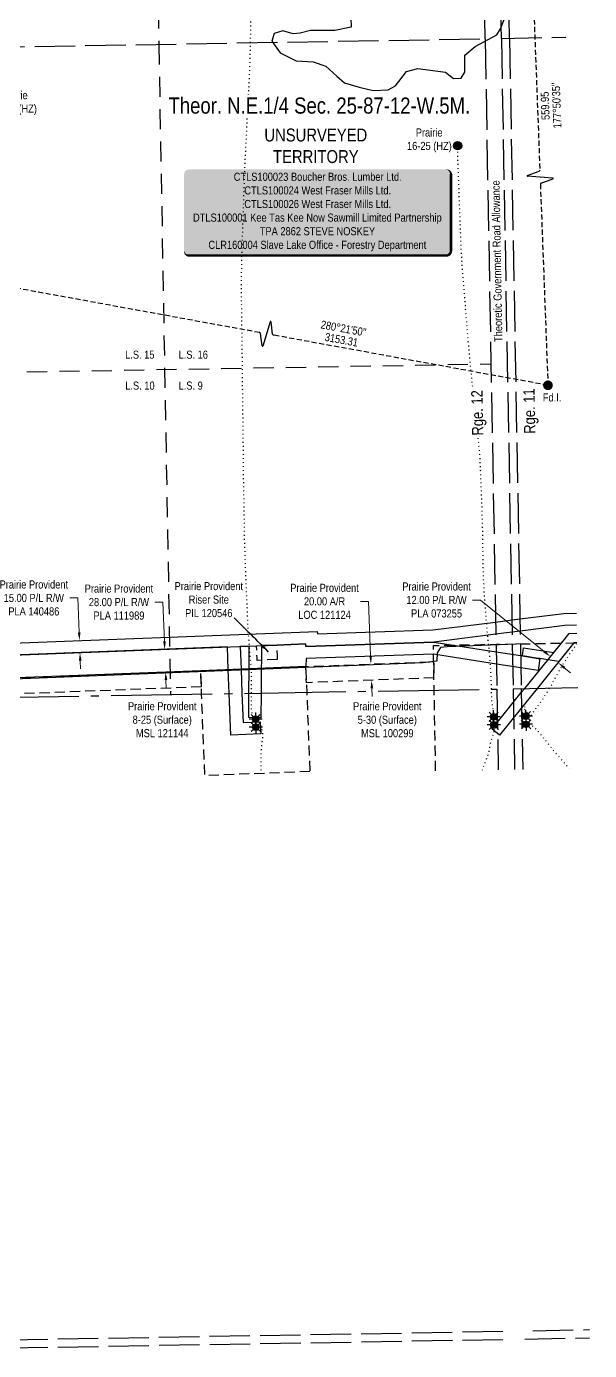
# Model space of a CAD drawing. Extents: x 570482 to 581403, y 6264409 to 6273171.
# Drawn here: x 575807 to 576503, y 6269814 to 6271452 of the extents above; entities that cross this region are included whole.
import ezdxf
from ezdxf.enums import TextEntityAlignment as Align

# ---------------------------------------------------------------- set-up
doc = ezdxf.new("R2010")
doc.units = 0
doc.header["$LTSCALE"] = 5
doc.header["$PDMODE"] = 34
doc.header["$PDSIZE"] = 0.03
for name, pattern in [('foc-ACCESSROAD', [3.75, 2.5, -1.25]), ('foc-DOT', [1, 0.2, -0.8]), ('foc-LSD', [8, 5, -3]), ('foc-QUARTERLINE', [33, 25, -3, 2, -3]), ('foc-TIELINE', [1.875, 1.25, -0.625]), ('foc-UNSURVEYED', [12.5, 10, -2.5])]:
    doc.linetypes.add(name, pattern=pattern)
doc.layers.get('Defpoints').update_dxf_attribs({"color": 9})
for name, color, linetype in [('ABADATA-DRILL', 8, 'foc-DOT'), ('ABADATA-DRILL-T', 8, 'Continuous'), ('AS-SURFACE IMPACT', 7, 'Continuous'), ('C-SYMBOL', 7, 'Continuous'), ('D-TXT', 6, 'Continuous'), ('DETAIL-HZ-Existing', 8, 'foc-DOT'), ('DRILL-T', 8, 'Continuous'), ('F-AR', 190, 'foc-ACCESSROAD'), ('F-RW', 190, 'Continuous'), ('F-WS', 190, 'foc-ACCESSROAD'), ('L-BD', 7, 'Continuous'), ('L-MON', 1, 'Continuous'), ('L-QSEC', 8, 'foc-QUARTERLINE'), ('L-ROAD-T', 7, 'Continuous'), ('L-SECTION-LSD', 7, 'foc-LSD'), ('L-TIE', 7, 'foc-TIELINE'), ('L-UNS-T', 3, 'Continuous'), ('L-USEC', 7, 'foc-UNSURVEYED'), ('WETLAND', 143, 'Continuous')]:
    doc.layers.add(name, color=color, linetype=linetype)
doc.layers.add('F-RW-T', color=190, linetype='Continuous', lineweight=9)
doc.layers.add('F-WS-T', color=190, linetype='Continuous', lineweight=9)
doc.styles.add('100L', font='ARIALN.TTF', dxfattribs={"height": 11})
doc.styles.add('175L', font='ARIALN.TTF', dxfattribs={"height": 20})
doc.styles.add('80', font='ARIALN.TTF', dxfattribs={"height": 10})
doc.styles.add('80CG', font='ARIALN.TTF', dxfattribs={"height": 10})
doc.styles.add('80L', font='ARIALN.TTF', dxfattribs={"height": 10})
doc.dimstyles.new('Compass 5 000', dxfattribs={"dimscale": 5, "dimtxt": 9, "dimasz": 2, "dimexe": 0.2, "dimexo": 0.0625, "dimgap": 0.5, "dimtad": 0, "dimtih": 1, "dimtoh": 1, "dimzin": 0, "dimdsep": 46, "dimtxsty": '80CG', "dimcen": 0.1, "dimse1": 1, "dimse2": 1, "dimclrd": 256, "dimclrt": 256, "dimaunit": 1, "dimadec": 4, "dimazin": 0, "dimtfac": 0.06, "dimtofl": 0, "dimtmove": 0, "dimatfit": 1, "dimfxl": 0.2, "dimtolj": 1, "dimtzin": 0, "dimlwd": -1, "dimarcsym": 0})

# ---------------------------------------------------------------- blocks, each defined once
blk = doc.blocks.new('*D64')
at = {"layer": 'Defpoints', "color": 0, "transparency": 16777216}
for p in [(575900.5, 6270678.5), (575978, 6270681.5), (575901.6, 6270650.5)]:
    blk.add_point(p, dxfattribs=at)
at = {"layer": 'F-RW-T', "transparency": 16777216}
for p, q in [((575975.7, 6270740), (575965.7, 6270740)), ((575977.6, 6270691.5), (575975.7, 6270740)), ((575979.5, 6270643.6), (575979.9, 6270633.6))]:
    blk.add_line(p, q, dxfattribs=at)
for points in [[(575979.3, 6270691.6), (575976, 6270691.5), (575978, 6270681.5)], [(575981.2, 6270643.6), (575977.8, 6270643.5), (575979.1, 6270653.6)]]:
    blk.add_solid(points, dxfattribs=at)
at = {"layer": 'F-RW-T', "transparency": 16777216, "insert": (575921.4, 6270740), "char_height": 10, "attachment_point": 5, "style": '80CG'}
blk.add_mtext('\\A1;Prairie Provident\\P28.00 P/L R/W\\PPLA 111989', dxfattribs=at)
blk = doc.blocks.new('*D65')
at = {"layer": 'Defpoints', "color": 0, "transparency": 16777216}
for p in [(576197.8, 6270662), (576232.8, 6270663.4), (576198.6, 6270642.1)]:
    blk.add_point(p, dxfattribs=at)
at = {"layer": 'F-RW-T', "transparency": 16777216}
for p, q in [((576229.8, 6270740.9), (576219.8, 6270740.9)), ((576232.4, 6270673.4), (576229.8, 6270740.9)), ((576234, 6270633.4), (576234.4, 6270623.4))]:
    blk.add_line(p, q, dxfattribs=at)
for points in [[(576234.1, 6270673.4), (576230.8, 6270673.3), (576232.8, 6270663.4)], [(576235.6, 6270633.5), (576232.3, 6270633.4), (576233.6, 6270643.4)]]:
    blk.add_solid(points, dxfattribs=at)
at = {"layer": 'F-RW-T', "transparency": 16777216, "insert": (576175.5, 6270740.9), "char_height": 10, "attachment_point": 5, "style": '80CG'}
blk.add_mtext('\\A1;Prairie Provident\\P20.00 A/R\\PLOC 121124', dxfattribs=at)
blk = doc.blocks.new('*D66')
at = {"layer": 'Defpoints', "color": 0, "transparency": 16777216}
for p in [(575799.4, 6270689.6), (575872.6, 6270692.4), (575800, 6270674.6)]:
    blk.add_point(p, dxfattribs=at)
at = {"layer": 'F-RW-T', "transparency": 16777216}
for p, q in [((575870.6, 6270745.1), (575860.6, 6270745.1)), ((575872.2, 6270702.4), (575870.6, 6270745.1)), ((575873.6, 6270667.5), (575874, 6270657.5))]:
    blk.add_line(p, q, dxfattribs=at)
for points in [[(575873.9, 6270702.5), (575870.6, 6270702.4), (575872.6, 6270692.4)], [(575875.2, 6270667.5), (575871.9, 6270667.4), (575873.2, 6270677.5)]]:
    blk.add_solid(points, dxfattribs=at)
at = {"layer": 'F-RW-T', "transparency": 16777216, "insert": (575816.2, 6270745.1), "char_height": 10, "attachment_point": 5, "style": '80CG'}
blk.add_mtext('\\A1;Prairie Provident\\P15.00 P/L R/W\\PPLA 140486', dxfattribs=at)
blk = doc.blocks.new('*U80')
h = blk.add_hatch(color=255)
edge = h.paths.add_edge_path()
edge.add_line((-159, -54), (159, -54))
edge.add_arc((159, -48), 6, 270, 360)
edge.add_line((165, -48), (165, 46.5))
edge.add_arc((159, 46.5), 6, 0, 90)
edge.add_line((159, 52.5), (-159, 52.5))
edge.add_arc((-159, 46.5), 6, 90, 180)
edge.add_line((-165, 46.5), (-165, -48))
edge.add_arc((-159, -48), 6, 180, 270)
at = {"color": 44, "flags": 128}
blk.add_lwpolyline([(-159, -54, 3, 3, 0), (159, -54, 3, 3, 0.414214), (165, -48, 3, 3, 0), (165, 46.5, 3, 0, 0.414214), (159, 52.5, 0, 0, 0), (-159, 52.5, 0, 0, 0.414214), (-165, 46.5, 0, 0, 0), (-165, -48, 0, 3, 0.414214)], format="xyseb", close=True, dxfattribs=at)
at = {"color": 44, "style": '80'}
blk.add_attdef('ENTER_TEXT_001', (-36, -5), '', height=10, dxfattribs=at)
blk = doc.blocks.new('*D82')
at = {"layer": 'Defpoints', "color": 0, "transparency": 16777216}
for p in [(576464.1, 6270665.1), (576426.2, 6270637.4), (576435.5, 6270629.8)]:
    blk.add_point(p, dxfattribs=at)
at = {"layer": 'F-RW-T', "transparency": 16777216}
for p, q in [((576368.3, 6270742.6), (576358.3, 6270742.6)), ((576447, 6270678.9), (576368.3, 6270742.6)), ((576471.8, 6270658.8), (576479.6, 6270652.5))]:
    blk.add_line(p, q, dxfattribs=at)
for points in [[(576448, 6270680.2), (576445.9, 6270677.6), (576454.7, 6270672.6)], [(576472.9, 6270660.1), (576470.8, 6270657.5), (576464.1, 6270665.1)]]:
    blk.add_solid(points, dxfattribs=at)
at = {"layer": 'F-RW-T', "transparency": 16777216, "insert": (576313.9, 6270742.6), "char_height": 10, "attachment_point": 5, "style": '80CG', "bg_fill": 3, "box_fill_scale": 1.1, "bg_fill_color": 256, "bg_fill_true_color": 13158600, "bg_fill_transparency": 0}
blk.add_mtext('\\A1;Prairie Provident\\P12.00 P/L R/W\\PPLA 073255', dxfattribs=at)
blk = doc.blocks.new('GAS')
h = blk.add_hatch(color=255)
h.dxf.hatch_style = 1
edge = h.paths.add_edge_path()
edge.add_arc((0, 0), 0.9, 0, 360)
for p, q in [((-0.81, 0), (-1.62, 0)), ((-0.57, 0.57), (-1.14, 1.14)), ((0, 0.81), (0, 1.62)), ((0.57, 0.57), (1.14, 1.14)), ((1.62, 0), (0.81, 0)), ((-0.57, -0.57), (-1.14, -1.14)), ((0, -0.81), (0, -1.62)), ((1.14, -1.14), (0.57, -0.57))]:
    blk.add_line(p, q)
blk.add_circle((0, 0), 0.8)
blk = doc.blocks.new('BH-Existing')
at = {"layer": 'ABADATA-DRILL-T'}
h = blk.add_hatch(color=256, dxfattribs=at)
h.dxf.hatch_style = 1
edge = h.paths.add_edge_path()
edge.add_arc((0, 0), 0.5, 0, 360)
blk.add_circle((0, 0), 0.5, dxfattribs=at)
blk = doc.blocks.new('fdia')
at = {"color": 255, "const_width": 1}
blk.add_lwpolyline([(-0.5, 0, 1), (0.5, 0, 1)], format="xyb", close=True, dxfattribs=at)
blk = doc.blocks.new('Fdiaa')
blk.add_blockref('fdia', (0, 0))
blk = doc.blocks.new('fdib')
at = {"color": 1, "const_width": 1.6}
blk.add_lwpolyline([(-0.4, 0, 1), (0.4, 0, 1)], format="xyb", close=True, dxfattribs=at)
at = {"color": 1}
blk.add_circle((0, 0), 0.8, dxfattribs=at)
blk = doc.blocks.new('Fdibb')
blk.add_blockref('fdib', (0, 0))
blk = doc.blocks.new('fdicc')
for name in ['Fdibb', 'Fdiaa']:
    blk.add_blockref(name, (0, 0))
blk = doc.blocks.new('FDI')
blk.add_blockref('fdicc', (0, 0))
blk = doc.blocks.new('linebrk')
blk.add_lwpolyline([(0, 0.00175, -0.346152), (-0.00019, 0.0015), (-0.00314, 0.00055, 0.772575), (-0.00312, 0.00036), (0.00312, -0.00036, -0.772575), (0.00314, -0.00055), (0.00019, -0.0015, 0.346152), (0, -0.00175)], format="xyb")

msp = doc.modelspace()

# ---------------------------------------------------------------- linework, layer by layer
at = {"layer": 'ABADATA-DRILL', "flags": 128}
for points in [[(576089.374, 6270596.142), (576089.374, 6270596.142), (576087.717, 6270595.952), (576086.861, 6270595.727), (576086.255, 6270595.526), (576085.6, 6270595.224), (576085.419, 6270594.761), (576085.723, 6270594.526), (576086.098, 6270594.253), (576086.402, 6270594.008), (576086.624, 6270593.932), (576086.94, 6270594.118), (576087.285, 6270594.414), (576087.335, 6270594.445), (576087.393, 6270594.516), (576087.403, 6270594.526), (576087.45, 6270594.707), (576087.462, 6270595.158), (576087.417, 6270595.977), (576087.267, 6270597.094), (576087.032, 6270598.45), (576086.716, 6270599.905), (576086.308, 6270601.468), (576085.906, 6270603.241), (576085.549, 6270605.275), (576085.278, 6270607.56), (576085.122, 6270610.068), (576085.054, 6270612.727), (576085.064, 6270615.508), (576085.141, 6270618.449), (576085.204, 6270621.621), (576085.231, 6270625.102), (576085.282, 6270628.934), (576085.358, 6270633.066), (576085.379, 6270637.427), (576085.336, 6270642.037), (576085.286, 6270646.997), (576085.18, 6270652.306), (576084.92, 6270657.892), (576084.516, 6270663.646), (576084.069, 6270668.978), (576084.007, 6270669.647), (576083.516, 6270675.239), (576083.453, 6270675.988), (576082.922, 6270682.66), (576082.395, 6270689.711), (576081.731, 6270697.131), (576081.082, 6270704.85), (576080.711, 6270712.645), (576080.499, 6270720.502), (576080.235, 6270728.529), (576079.872, 6270736.954), (576079.475, 6270745.668), (576079.074, 6270754.612), (576078.669, 6270763.766), (576078.301, 6270773.081), (576077.972, 6270782.417), (576077.611, 6270791.892), (576077.25, 6270801.367), (576076.909, 6270810.852), (576076.778, 6270815.331), (576076.627, 6270824.819), (576076.515, 6270834.369), (576076.404, 6270843.839), (576076.272, 6270853.368), (576076.11, 6270862.876), (576075.929, 6270872.355), (576075.698, 6270881.852), (576075.456, 6270891.359), (576075.346, 6270900.799), (576075.324, 6270910.35), (576075.262, 6270919.87), (576075.17, 6270929.39), (576075.088, 6270938.92), (576074.978, 6270948.38), (576074.876, 6270957.919), (576074.764, 6270967.439), (576074.632, 6270976.958), (576074.51, 6270986.468), (576074.398, 6270996.017), (576074.257, 6271005.526), (576074.115, 6271015.035), (576074.014, 6271024.545), (576073.952, 6271034.055), (576073.91, 6271043.586), (576073.818, 6271053.106), (576073.687, 6271062.625), (576073.555, 6271072.124), (576073.384, 6271081.633), (576073.192, 6271091.161), (576073.08, 6271100.69), (576073.058, 6271110.192), (576073.047, 6271119.703), (576072.975, 6271129.203), (576072.953, 6271138.734), (576073.062, 6271148.258), (576073.221, 6271157.742), (576073.409, 6271167.277), (576073.677, 6271176.804), (576073.965, 6271186.31), (576074.273, 6271195.857), (576074.581, 6271205.374), (576074.89, 6271214.892), (576075.238, 6271224.409), (576075.586, 6271233.957), (576075.934, 6271243.485), (576076.284, 6271252.923), (576076.612, 6271262.45), (576076.901, 6271271.957), (576077.239, 6271281.485), (576077.708, 6271290.985), (576078.216, 6271300.496), (576078.725, 6271309.996), (576079.233, 6271319.507), (576079.663, 6271328.956), (576080.061, 6271338.515), (576080.519, 6271348.055), (576081.027, 6271357.566), (576081.566, 6271367.077), (576082.094, 6271376.618), (576082.562, 6271386.138), (576082.98, 6271395.667), (576083.378, 6271405.206), (576083.687, 6271414.703), (576083.925, 6271424.209), (576084.114, 6271433.734), (576084.212, 6271443.257), (576084.22, 6271452.769), (576084.188, 6271462.29), (576084.097, 6271471.81), (576083.936, 6271481.258), (576083.814, 6271490.777), (576083.622, 6271500.316), (576083.331, 6271509.822), (576082.929, 6271519.316), (576082.448, 6271528.809), (576081.927, 6271538.291), (576081.306, 6271547.762), (576080.595, 6271557.24), (576079.056, 6271574.885)], [(576383.451, 6270598.898), (576383.272, 6270596.634), (576383.23, 6270596.173), (576383.254, 6270594.843), (576383.388, 6270594.106), (576383.553, 6270593.809), (576383.845, 6270593.684), (576384.109, 6270593.459), (576384.56, 6270593.457), (576385.322, 6270593.851), (576385.738, 6270594.648), (576385.5, 6270595.634), (576385.399, 6270596.262), (576385.37, 6270596.722), (576385.347, 6270596.892), (576385.337, 6270596.931), (576385.353, 6270597.142), (576385.507, 6270597.455), (576385.703, 6270597.668), (576385.97, 6270597.883), (576386.378, 6270597.96), (576386.804, 6270597.658), (576387.252, 6270597.226), (576387.355, 6270597.018), (576387.025, 6270597.042), (576386.573, 6270597.124), (576386.493, 6270597.172), (576386.359, 6270597.38), (576386.08, 6270597.885), (576385.713, 6270598.819), (576385.316, 6270600.302), (576384.94, 6270602.285), (576384.446, 6270604.697), (576383.845, 6270607.496), (576383.278, 6270610.666), (576382.784, 6270614.198), (576382.375, 6270617.981), (576382.099, 6270622.167), (576381.938, 6270626.625), (576381.839, 6270631.544), (576381.714, 6270636.782), (576381.564, 6270642.321), (576381.361, 6270647.988), (576381.062, 6270654.033), (576380.658, 6270660.337), (576380.131, 6270666.799), (576379.551, 6270673.379), (576378.967, 6270680.23), (576378.267, 6270687.388), (576377.492, 6270694.856), (576376.712, 6270702.593), (576375.968, 6270710.511), (576375.363, 6270718.541), (576374.795, 6270726.682), (576374.153, 6270735.102), (576373.494, 6270743.841), (576372.885, 6270752.612), (576372.33, 6270761.753), (576371.932, 6270771.027), (576371.704, 6270780.275), (576371.531, 6270789.843), (576371.357, 6270799.432), (576371.181, 6270809.18), (576371.064, 6270818.929), (576370.947, 6270828.709), (576370.726, 6270837.036), (576370.474, 6270846.563), (576370.177, 6270856.339), (576369.819, 6270866.135), (576369.508, 6270875.6), (576369.101, 6270885.345), (576368.695, 6270895.039), (576368.348, 6270904.804), (576367.882, 6270914.548), (576367.176, 6270924.266), (576366.259, 6270934.001), (576365.303, 6270943.155), (576364.28, 6270952.749), (576363.198, 6270962.23), (576362.162, 6270971.923), (576361.186, 6270981.647), (576360.179, 6270991.371), (576359.175, 6271000.994), (576358.199, 6271010.688), (576357.164, 6271020.391), (576356.151, 6271029.884), (576355.199, 6271039.388), (576354.338, 6271048.814), (576353.502, 6271058.541), (576352.646, 6271068.257), (576351.88, 6271077.964), (576351.122, 6271087.212), (576350.265, 6271096.978), (576349.499, 6271106.696), (576348.775, 6271116.325), (576347.968, 6271126.102), (576347.225, 6271135.62), (576346.478, 6271145.418), (576345.752, 6271155.086), (576345.108, 6271164.736), (576344.551, 6271174.478), (576344.104, 6271184.261), (576343.787, 6271194.007), (576343.435, 6271203.532), (576343.018, 6271213.296), (576342.672, 6271223.002), (576342.315, 6271232.787), (576341.958, 6271242.532), (576341.661, 6271252.298), (576341.274, 6271262.063), (576340.879, 6271271.737), (576340.492, 6271281.492), (576340.196, 6271291.228), (576339.956, 6271304.476)], [(576423.322, 6270599.62), (576423.741, 6270603.548), (576423.891, 6270604.661), (576423.551, 6270608.506), (576422.851, 6270610.713), (576422.456, 6270611.016), (576421.601, 6270609.59), (576421.719, 6270608.642), (576423.654, 6270606.127), (576425.65, 6270604.183), (576427.033, 6270602.378), (576428.391, 6270600.322), (576428.859, 6270598.77), (576428.609, 6270598.176), (576428.672, 6270598.027), (576428.692, 6270598.007), (576428.86, 6270598.12), (576429.313, 6270598.508), (576430.04, 6270599.242), (576430.961, 6270600.339), (576432.004, 6270601.818), (576433.192, 6270603.569), (576434.538, 6270605.484), (576436.119, 6270607.643), (576437.916, 6270610.046), (576439.918, 6270612.693), (576442.076, 6270615.622), (576444.326, 6270618.924), (576446.671, 6270622.537), (576449.162, 6270626.353), (576451.78, 6270630.391), (576454.451, 6270634.76), (576457.135, 6270639.519), (576459.864, 6270644.59), (576462.651, 6270649.721), (576465.547, 6270654.934), (576468.65, 6270660.301), (576471.855, 6270665.6), (576475.452, 6270671.306), (576479.288, 6270677.107), (576483.361, 6270683.002), (576487.379, 6270688.585)], [(576089.553, 6270586.237), (576089.553, 6270586.237), (576091.756, 6270586.076), (576093.049, 6270585.96), (576094.166, 6270585.53), (576095.199, 6270584.828), (576095.817, 6270584.399), (576096.09, 6270584.214), (576096.303, 6270584.078), (576096.506, 6270583.932), (576096.807, 6270583.837), (576097.137, 6270583.843), (576097.375, 6270583.998), (576097.384, 6270584.038), (576097.403, 6270584.088), (576097.444, 6270584.039), (576097.508, 6270583.81), (576097.52, 6270583.72), (576097.642, 6270583.052), (576097.84, 6270582.065), (576098.133, 6270580.791), (576098.509, 6270579.357), (576098.857, 6270577.803), (576099.047, 6270576.096), (576099.031, 6270574.236), (576098.868, 6270572.172), (576098.571, 6270569.807), (576098.149, 6270567.149), (576097.692, 6270564.19), (576097.291, 6270560.932), (576096.985, 6270557.346), (576096.756, 6270553.431), (576096.633, 6270549.158), (576096.626, 6270544.558), (576096.694, 6270539.668), (576096.78, 6270534.369), (576096.856, 6270528.479), (576096.864, 6270527.539)], [(576383.63, 6270588.992), (576383.307, 6270588.586), (576382.949, 6270588.51), (576382.559, 6270588.503), (576382.494, 6270588.212), (576382.511, 6270587.822), (576382.477, 6270587.521), (576382.832, 6270587.247), (576383.736, 6270587.034), (576384.557, 6270586.949), (576385.045, 6270587.067), (576385.56, 6270587.367), (576386.258, 6270587.5), (576387.139, 6270587.446), (576387.259, 6270587.438), (576387.321, 6270587.309), (576387.22, 6270586.847), (576386.964, 6270586.022), (576386.576, 6270584.855), (576386.053, 6270583.355), (576385.406, 6270581.533), (576384.644, 6270579.379), (576383.789, 6270576.903), (576382.841, 6270574.055), (576381.849, 6270570.837), (576380.923, 6270567.29), (576380.189, 6270564.196), (576379.336, 6270559.93), (576378.42, 6270555.292), (576377.739, 6270552.559), (576377.078, 6270550.417), (576375.207, 6270545.473), (576373.17, 6270540.295), (576371.122, 6270534.687), (576370.265, 6270532.225)], [(576423.504, 6270589.603), (576424.881, 6270589.798), (576425.461, 6270589.789), (576425.964, 6270589.608), (576426.317, 6270589.464), (576426.477, 6270589.457), (576426.792, 6270589.203), (576427.068, 6270588.878), (576427.179, 6270588.79), (576427.56, 6270588.777), (576428.059, 6270588.796), (576428.371, 6270588.711), (576428.679, 6270588.807), (576429.199, 6270589.366), (576429.288, 6270589.428), (576429.49, 6270589.342), (576429.896, 6270589.009), (576430.546, 6270588.421), (576431.491, 6270587.648), (576432.718, 6270586.68), (576434.181, 6270585.426), (576435.84, 6270583.886), (576437.612, 6270582.108), (576439.52, 6270580.012), (576441.544, 6270577.638), (576443.763, 6270574.918), (576446.24, 6270571.832), (576448.878, 6270568.61), (576451.774, 6270565.021), (576454.712, 6270561.274), (576457.845, 6270557.31), (576461.23, 6270553.171), (576465.01, 6270548.779), (576469.034, 6270544.221), (576473.22, 6270539.486), (576477.53, 6270534.553), (576477.957, 6270534.07)]]:
    msp.add_lwpolyline(points, dxfattribs=at)
at = {"layer": 'F-AR', "flags": 128}
for points in [[(576310.692, 6270646.395), (576153.066, 6270640.298), (576152.295, 6270660.274), (576310.331, 6270666.387), (576310.692, 6270646.395)], [(576023.225, 6270635.234), (575708.834, 6270623.09), (575707.989, 6270643.064), (576022.455, 6270655.211), (576023.225, 6270635.234)]]:
    msp.add_lwpolyline(points, close=True, dxfattribs=at)
at = {"layer": 'F-RW'}
for points in [[(575756.802, 6270687.97), (576166.505, 6270703.755), (576166.613, 6270700.768), (576309.444, 6270705.642), (576386.921, 6270715.363), (576417.02, 6270719.15), (576471.239, 6270725.958), (576486.694, 6270726.517)], [(576486.965, 6270711.512), (576472.447, 6270710.987), (576417.293, 6270704.062), (576387.194, 6270700.276), (576310.637, 6270690.67), (576152.16, 6270685.262), (576152.052, 6270688.255), (576116.438, 6270686.894), (576097.532, 6270686.205), (576097.384, 6270668.143), (576097.301, 6270658.129), (576097.047, 6270627.494), (576096.794, 6270596.987), (576081.801, 6270597.111), (576082.051, 6270627.237), (576082.302, 6270657.545), (576082.534, 6270685.607), (576071.169, 6270685.166), (576072.253, 6270657.153), (576073.418, 6270627.088), (576074.814, 6270591.061), (576095.983, 6270591.976), (576096.628, 6270576.996), (576059.604, 6270575.401), (576057.612, 6270626.817), (576056.461, 6270656.537), (576055.376, 6270684.553), (575757.334, 6270672.975)], [(576487.361, 6270689.599), (576483.746, 6270689.523), (576438.486, 6270633.471), (576419.003, 6270609.408), (576391.656, 6270575.636), (576389.412, 6270577.445), (576382.334, 6270583.184), (576389.157, 6270591.601), (576418.666, 6270628.05), (576422.809, 6270633.17), (576468.245, 6270689.282), (576477.861, 6270701.156), (576487.146, 6270701.492)], [(576487.361, 6270689.564), (576483.747, 6270689.47), (576465.114, 6270666.425), (576451.441, 6270668.53), (576441.613, 6270670.075), (576439.582, 6270670.394), (576419.961, 6270673.48), (576421.514, 6270683.353), (576458.71, 6270677.506), (576468.245, 6270689.281), (576477.861, 6270701.156), (576487.146, 6270701.492)], [(575757.334, 6270672.975), (576091.471, 6270685.998), (576116.437, 6270686.914), (576152.052, 6270688.255), (576152.052, 6270688.255), (576152.16, 6270685.262), (576310.637, 6270690.67), (576334.812, 6270686.869), (576387.586, 6270678.563), (576417.839, 6270673.814), (576439.582, 6270670.394), (576441.613, 6270670.075), (576439.283, 6270655.264), (576428.683, 6270656.931), (576418.114, 6270658.593), (576387.861, 6270663.341), (576310.165, 6270675.566), (576309.719, 6270675.636), (576152.666, 6270670.259), (576152.295, 6270660.274), (576022.455, 6270655.211), (575707.989, 6270643.064)]]:
    msp.add_lwpolyline(points, dxfattribs=at)
at = {"layer": 'F-WS', "flags": 128}
for points in [[(576117.128, 6270668.904), (576092.154, 6270667.942), (576092.03, 6270671.215), (576091.47, 6270686.028), (576116.436, 6270686.938), (576116.935, 6270673.912), (576117.007, 6270672.058), (576117.128, 6270668.904)], [(576157.307, 6270530.42), (576027.465, 6270525.395), (576023.572, 6270626.232), (576023.225, 6270635.234), (576022.455, 6270655.211), (576152.295, 6270660.274), (576153.066, 6270640.298), (576153.523, 6270628.464), (576157.307, 6270530.42)]]:
    msp.add_lwpolyline(points, close=True, dxfattribs=at)
msp.add_lwpolyline([(576312.773, 6270531.239), (576310.967, 6270631.173), (576310.692, 6270646.395), (576310.331, 6270666.387), (576310.165, 6270675.566), (576310.059, 6270681.421), (576309.971, 6270686.419), (576334.812, 6270686.869), (576369.599, 6270687.499), (576387.419, 6270687.814), (576417.576, 6270688.368), (576454.675, 6270689.039), (576468.245, 6270689.282), (576483.746, 6270689.523), (576487.361, 6270689.599)], dxfattribs=at)
at = {"layer": 'L-QSEC'}
for p, q in [((575581.704, 6270618.676), (576388.418, 6270632.508)), ((576408.526, 6270632.895), (576488.357, 6270634.434))]:
    msp.add_line(p, q, dxfattribs=at)
at = {"layer": 'L-SECTION-LSD'}
for p, q in [((575956.173, 6272234.072), (575970.612, 6271429.828)), ((575970.612, 6271429.828), (575985.06, 6270625.592)), ((574767.89, 6271006.972), (576381.154, 6271034.624))]:
    msp.add_line(p, q, dxfattribs=at)
at = {"layer": 'L-TIE'}
for p, q in [((576433.124, 6271498.103), (576441.55, 6271274.334)), ((576442.207, 6271256.876), (576451.573, 6271008.143)), ((576095.214, 6271073.316), (575499.52, 6271182.261))]:
    msp.add_line(p, q, dxfattribs=at)
at = {"layer": 'L-USEC'}
for p, q in [((576373.89, 6271436.74), (576359.37, 6272240.977)), ((576393.998, 6271437.103), (576379.478, 6272241.34)), ((576404.046, 6271437.32), (576389.527, 6272241.558)), ((575567.334, 6271422.916), (576373.89, 6271436.74)), ((576373.89, 6271436.74), (576388.418, 6270632.508)), ((576393.997, 6271437.126), (576473.833, 6271438.665)), ((576393.998, 6271437.103), (576408.526, 6270632.871)), ((576404.046, 6271437.32), (576418.574, 6270633.09)), ((576388.418, 6270632.508), (576390.223, 6270532.567)), ((576408.526, 6270632.871), (576410.331, 6270532.911)), ((576418.574, 6270633.09), (576420.38, 6270533.084)), ((575595.893, 6269824.487), (576402.76, 6269838.329)), ((576423.049, 6269828.668), (576502.923, 6269830.207)), ((576432.917, 6269838.911), (576502.742, 6269840.256)), ((575596.087, 6269814.438), (576402.941, 6269828.281))]:
    msp.add_line(p, q, dxfattribs=at)
at = {"layer": 'WETLAND', "flags": 128}
for points in [[(576207.768, 6271462.764), (576208.486, 6271450.92), (576188.017, 6271446.972), (576158.211, 6271446.972), (576145.283, 6271443.742), (576136.665, 6271442.666), (576123.737, 6271446.613), (576113.323, 6271443.024), (576110.45, 6271433.693), (576120.505, 6271419.337), (576140.615, 6271409.287), (576161.443, 6271408.211), (576177.244, 6271402.827), (576190.531, 6271390.624), (576200.227, 6271382.37), (576218.182, 6271376.986), (576235.778, 6271372.679), (576254.093, 6271373.756), (576263.071, 6271378.422), (576276.717, 6271396.367), (576290.738, 6271399.928), (576324.897, 6271395.375), (576334.985, 6271387.454), (576344.352, 6271388.174), (576349.035, 6271395.375), (576349.035, 6271416.259), (576361.645, 6271427.061), (576388.6, 6271441.661), (576392.736, 6271449.123), (576400.203, 6271467.892)], [(576423.415, 6270688.474), (576327.196, 6270684.739), (576318.711, 6270684.002), (576314.653, 6270677.365), (576314.284, 6270667.041), (576297.314, 6270664.829), (575718.999, 6270641.655)]]:
    msp.add_lwpolyline(points, dxfattribs=at)

# ---------------------------------------------------------------- block references
at = {"layer": 'ABADATA-DRILL-T', "xscale": 9.995756799999956, "yscale": 9.995756799999956, "zscale": 9.995756799999956}
msp.add_blockref('BH-Existing', (576339.956, 6271304.476), dxfattribs=at)
at = {"layer": 'AS-SURFACE IMPACT'}
ref = msp.add_blockref('*U80', (576166.835, 6271222.584), dxfattribs=dict(at, xscale=0.99957568, yscale=0.99957568, zscale=0.99957568))
ref.add_attrib('ENTER_TEXT_001', 'CTLS100023 Boucher Bros. Lumber Ltd.', (576063.294, 6271261.059), dxfattribs={"layer": '0', "color": 44, "height": 9.99576, "style": '80'})
ref.add_attrib('ENTER_TEXT_002', 'CTLS100024 West Fraser Mills Ltd.', (576076.362, 6271244.222), dxfattribs={"layer": '0', "color": 44, "height": 9.99576, "style": '80'})
ref.add_attrib('ENTER_TEXT_003', 'CTLS100026 West Fraser Mills Ltd.', (576076.362, 6271227.385), dxfattribs={"layer": '0', "color": 44, "height": 9.99576, "style": '80'})
ref.add_attrib('ENTER_TEXT_004', 'DTLS100001 Kee Tas Kee Now Sawmill Limited Partnership', (576012.937, 6271210.548), dxfattribs={"layer": '0', "color": 44, "height": 9.99576, "style": '80'})
ref.add_attrib('ENTER_TEXT_005', 'TPA 2862 STEVE NOSKEY', (576095.457, 6271193.712), dxfattribs={"layer": '0', "color": 44, "height": 9.99576, "style": '80'})
ref.add_attrib('ENTER_TEXT_006', 'CLR160004 Slave Lake Office - Forestry Department', (576031.977, 6271176.875), dxfattribs={"layer": '0', "color": 44, "height": 9.99576, "style": '80'})
at = {"layer": 'DRILL-T', "xscale": 5, "yscale": 5, "zscale": 5}
for p in [(576090.405, 6270595.399), (576384.481, 6270598.155), (576424.353, 6270598.877), (576090.584, 6270585.494), (576384.661, 6270588.249), (576424.535, 6270588.86)]:
    msp.add_blockref('GAS', p, dxfattribs=at)
at = {"layer": 'L-MON', "xscale": 4.999999999999989, "yscale": 4.999999999999989, "zscale": 4.999999999999989}
msp.add_blockref('FDI', (576451.573, 6271008.143), dxfattribs=at)
at = {"layer": 'L-TIE'}
for p, xscale, yscale, zscale, rotation in [((576441.878, 6271265.605), 4999.999999999992, 4999.999999999992, 4999.999999999992, 182.1563392548505), ((576103.806, 6271071.745), 4999.99999999999, 4999.99999999999, 4999.99999999999, 259.6359109368054)]:
    msp.add_blockref('linebrk', p, dxfattribs=dict(at, xscale=xscale, yscale=yscale, zscale=zscale, rotation=rotation))

# ---------------------------------------------------------------- texts
at = {"layer": 'D-TXT', "color": 3, "insert": (576422.061, 6270948.046), "char_height": 13.9941, "attachment_point": 1, "rotation": 91.034722, "style": '80L'}
msp.add_mtext_dynamic_manual_height_columns('Rge. 11', width=63.86109, gutter_width=47.5, heights=[0], dxfattribs=at)
at = {"layer": 'DETAIL-HZ-Existing', "char_height": 9.99576, "attachment_point": 1, "style": '80L'}
for s, width, insert in [('\\pi11.554;Prairie\\P\\pi0.69231;15-25 (HZ)', 54.81351, (575763.98, 6271371.958)), ('\\pi11.537;Prairie\\P\\pi0.67526;16-25 (HZ)', 54.7794, (576276.7, 6271325.805))]:
    msp.add_mtext_dynamic_manual_height_columns(s, width=width, gutter_width=50, heights=[0], dxfattribs=dict(at, insert=insert))
at = {"layer": 'F-WS-T', "char_height": 9.99576, "attachment_point": 5, "style": '80CG'}
for s, insert in [('\\A1;Prairie Provident\\PRiser Site\\PPIL 120546', (576032.43, 6270743.075)), ('\\A1;Prairie Provident\\P8-25 (Surface)\\PMSL 121144', (575974.88, 6270594.534)), ('\\A1;Prairie Provident\\P5-30 (Surface)\\PMSL 100299', (576253.037, 6270594.477))]:
    msp.add_mtext(s, dxfattribs=dict(at, insert=insert))
at = {"layer": 'L-BD', "style": '80L'}
for s, height, rotation, p in [('559.95', 9.9958, 92.1563, (576448.062, 6271353.756)), ("177°50'35''", 9.99576, 92.1563, (576462.296, 6271354.292)), ("280°21'50''", 9.99576, 349.6359, (576198.942, 6271078.479)), ('3153.31', 9.9958, 349.6359, (576196.38, 6271064.468))]:
    msp.add_text(s, height=height, rotation=rotation, dxfattribs=at).set_placement(p, align=Align.MIDDLE)
at = {"layer": 'L-ROAD-T', "style": '80L'}
msp.add_text('Theoretic Government Road Allowance', height=9.99576, rotation=91.012465, dxfattribs=at).set_placement((576388.542, 6271161.63), align=Align.MIDDLE_CENTER)
at = {"layer": 'L-UNS-T', "color": 3, "insert": (576164.664, 6271304.225), "char_height": 15.99321, "attachment_point": 5, "style": '80L'}
msp.add_mtext_dynamic_manual_height_columns('UNSURVEYED TERRITORY', width=126.41375, gutter_width=47.5, heights=[0], dxfattribs=at)

# ---------------------------------------------------------------- dimensions: what is measured, and where the dimension line sits
at = {"layer": 'F-RW-T'}
for base, p1, p2, angle, text, picture, middle in [((575872.613, 6270692.432), (575799.968, 6270674.637), (575799.391, 6270689.611), 92.206327, 'Prairie Provident\\P15.00 P/L R/W\\PPLA 140486', '*D66', (575816.219, 6270745.065)), ((575978.02, 6270681.548), (575901.605, 6270650.543), (575900.518, 6270678.537), 92.224626, 'Prairie Provident\\P28.00 P/L R/W\\PPLA 111989', '*D64', (575921.382, 6270740.025)), ((576232.823, 6270663.389), (576198.606, 6270642.059), (576197.834, 6270662.036), 92.215019, 'Prairie Provident\\P20.00 A/R\\PLOC 121124', '*D65', (576175.46, 6270740.877))]:
    dim = msp.add_linear_dim(base=base, p1=p1, p2=p2, angle=angle, text=text, dimstyle='Compass 5 000', dxfattribs=at)
    dim.commit()
    dim.dimension.update_dxf_attribs({"geometry": picture, "text_midpoint": middle, "dimtype": 161})

# ---------------------------------------------------------------- leaders
at = {"layer": 'F-WS-T', "path_type": 1}
msp.add_leader([(576106.33, 6270678.232), (576063.836, 6270720.509)], dimstyle='Compass 5 000', override={"dimgap": 0.5, "dimtad": 0}, dxfattribs=at)

# ---------------------------------------------------------------- next in the draw order: texts
at = {"layer": 'C-SYMBOL', "color": 3, "insert": (576169.035, 6271364.101), "char_height": 19.99151, "width": 372.96582, "attachment_point": 2, "style": '175L', "bg_fill": 3, "box_fill_scale": 1.15, "bg_fill_color": 256, "bg_fill_true_color": 256, "bg_fill_transparency": 0}
msp.add_mtext('Theor. N.E.1/4 Sec. 25-87-12-W.5M.', dxfattribs=at)
at = {"layer": 'D-TXT', "color": 3, "insert": (576357.743, 6270945.869), "char_height": 13.9941, "attachment_point": 1, "rotation": 91.034722, "style": '80L', "bg_fill": 3, "box_fill_scale": 1.15, "bg_fill_color": 256, "bg_fill_true_color": 256, "bg_fill_transparency": 0}
msp.add_mtext_dynamic_manual_height_columns('Rge. 12', width=55.46196, gutter_width=47.5, heights=[0], dxfattribs=at)
at = {"layer": 'L-MON', "insert": (576445.294, 6270998.1), "char_height": 9.992, "attachment_point": 1, "style": '80L', "bg_fill": 3, "box_fill_scale": 1.1, "bg_fill_color": 256, "bg_fill_transparency": 0}
msp.add_mtext_dynamic_manual_height_columns('Fd.I.', width=22.03581, gutter_width=50, heights=[0], dxfattribs=at)
at = {"layer": 'L-SECTION-LSD', "attachment_point": 1, "style": '100L', "bg_fill": 3, "box_fill_scale": 1.5, "bg_fill_color": 256, "bg_fill_transparency": 0}
for s, width, insert, char_height in [('\\pi1.8607;L.S. 15', 36.85945, (575927.15, 6271051.033), 9.99576), ('L.S. 16', 36.94144, (575995.08, 6271051.033), 9.9958), ('\\pi2.0439;L.S. 10', 36.95405, (575927.15, 6271012.764), 9.99576), ('L.S. 9', 30.52728, (575995.08, 6271012.764), 9.9958)]:
    msp.add_mtext_dynamic_manual_height_columns(s, width=width, gutter_width=55, heights=[0], dxfattribs=dict(at, insert=insert, char_height=char_height))

# ---------------------------------------------------------------- next in the draw order: dimensions: what is measured, and where the dimension line sits
at = {"layer": 'F-RW-T'}
dim = msp.add_linear_dim(base=(576464.07, 6270665.069), p1=(576426.198, 6270637.356), p2=(576435.52, 6270629.808), angle=321.00356, text='Prairie Provident\\P12.00 P/L R/W\\PPLA 073255', dimstyle='Compass 5 000', override={"dimtfill": 1}, dxfattribs=at)
dim.commit()
dim.dimension.update_dxf_attribs({"geometry": '*D82', "text_midpoint": (576313.897, 6270742.643), "dimtype": 161})

# ---------------------------------------------------------------- next in the draw order: linework, layer by layer
at = {"layer": 'L-TIE'}
msp.add_line((576451.573, 6271008.143), (576112.399, 6271070.173), dxfattribs=at)

doc.saveas('drawing.dxf')
